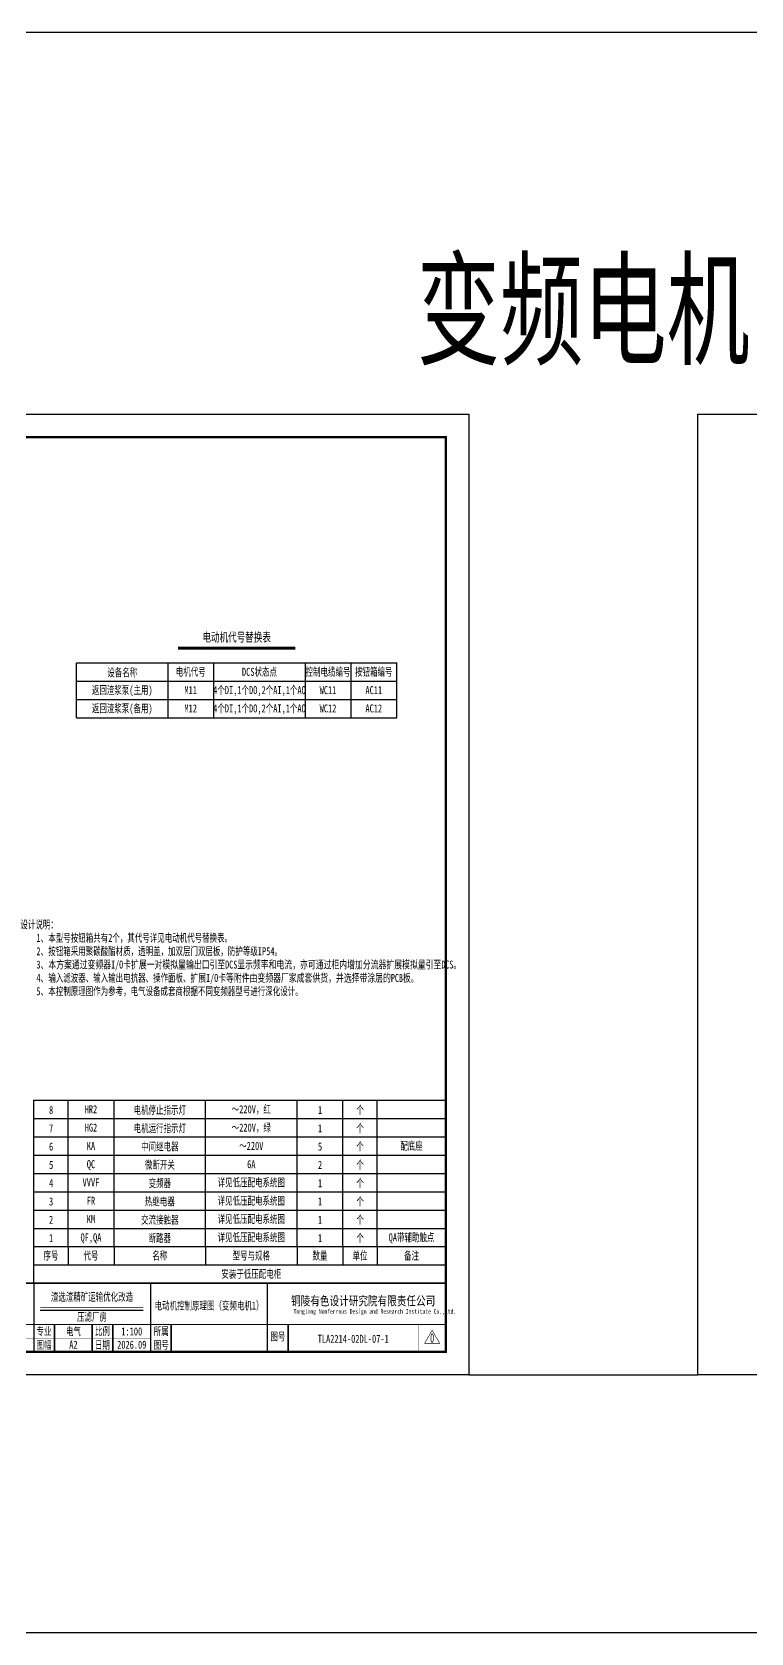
# Model space of a CAD drawing. Header units: millimetres. Extents: x 257344 to 1270023, y 272924 to 540726.
# Drawn here: x 817126 to 848535, y 272924 to 342924 of the extents above; entities that cross this region are included whole.
import ezdxf
from ezdxf.enums import TextEntityAlignment as Align

# ---------------------------------------------------------------- set-up
doc = ezdxf.new("R2010")
doc.units = ezdxf.units.MM
doc.linetypes.add('常规', pattern=[20, 10, 0, 10])
doc.layers.add('CAXA0层', color=7, linetype='Continuous', lineweight=25)
doc.layers.add('SW', color=8, linetype='Continuous', lineweight=20)
for name, color, linetype in [('TEXT', 4, 'Continuous'), ('动力平面导线层', 3, '常规'), ('图框', 7, 'Continuous'), ('照明平面设备层', 1, 'Continuous')]:
    doc.layers.add(name, color=color, linetype=linetype)
doc.styles.add('HZ', font='', dxfattribs={"width": 0.75})
doc.styles.add('标准', font='', dxfattribs={"width": 0.667})
doc.styles.get('HZ').set_extended_font_data('SimSun')
doc.styles.get('标准').set_extended_font_data('NSimSun')

# ---------------------------------------------------------------- blocks, each defined once
blk = doc.blocks.new('3')
at = {"layer": 'TEXT', "color": 7, "lineweight": 25, "style": 'HZ', "width": 0.75}
for s, height, p in [('铜陵有色设计研究院有限责任公司', 400, (221501, 249018)), ('Tongling Nonferrous Design and Research Institute Co.,Ltd.', 200, (221613, 248659))]:
    blk.add_text(s, height=height, dxfattribs=at).set_placement(p)
blk = doc.blocks.new('铜陵有色图签02')
at = {"layer": '图框', "linetype": 'Continuous', "lineweight": 50}
for p, q in [((-38401, 3003), (-38401, 1)), ((-29100, 3001), (-29100, 0))]:
    blk.add_line(p, q, dxfattribs=at)
at = {"layer": '图框', "color": 7, "linetype": 'Continuous', "lineweight": 25}
for p, q in [((-36201, 3010), (-36201, 9)), ((-34701, 3010), (-34701, 9)), ((-33401, 3017), (-33401, 16)), ((-31901, 3017), (-31901, 16)), ((-30601, 3017), (-30601, 16)), ((-29100, 1201), (-37501, 1201))]:
    blk.add_line(p, q, dxfattribs=at)
at = {"layer": '图框', "color": 7, "linetype": 'Continuous', "lineweight": 35}
for p, q in [((-27300, 3001), (-27300, 1)), ((-21600, 1197), (-21600, -3)), ((-17100, 1200), (-17100, 0)), ((-15450, 0), (-15450, 1200)), ((-14550, 1200), (-14550, 0)), ((-12000, 1201), (-12000, 1)), ((-6900, 1202), (-6900, 2))]:
    blk.add_line(p, q, dxfattribs=at)
at = {"layer": '图框', "lineweight": 25}
blk.add_line((-17723, 1830), (-13223, 1830), dxfattribs=at)
at = {"layer": '图框', "lineweight": 70, "const_width": 70}
blk.add_lwpolyline([(-17980, 3001), (0, 3001), (-38401, 3001)], dxfattribs=at)
at = {"layer": '图框', "color": 7, "linetype": 'Continuous', "lineweight": 25, "const_width": 25}
for points in [[(-37501, 3000), (-37501, 0)], [(-25800, 3001), (-25800, 1)], [(-24300, 3001), (-24300, 1)], [(-23100, 2401), (-37501, 2401)], [(-23100, 1801), (-37501, 1801)], [(-23100, 1201), (-29100, 1201)], [(-602, 943), (-932, 371), (-272, 371), (-602, 943)], [(-12900, 600), (-18000, 600), (-37501, 600)]]:
    blk.add_lwpolyline(points, dxfattribs=at)
at = {"layer": '图框', "linetype": 'Continuous', "lineweight": 50, "const_width": 50}
for points in [[(-23100, 3001), (-23100, 1)], [(-18000, 3000), (-18000, 0)]]:
    blk.add_lwpolyline(points, dxfattribs=at)
at = {"layer": '图框', "lineweight": 50, "const_width": 50}
for points in [[(-12900, 3001), (-12900, 1)], [(-7800, 3001), (-7800, 1)], [(0, 3000), (0, 0)], [(-23100, 1200), (0, 1200)]]:
    blk.add_lwpolyline(points, dxfattribs=at)
at = {"layer": '图框', "lineweight": 25, "const_width": 35}
blk.add_lwpolyline([(-17723, 1930), (-13223, 1930)], dxfattribs=at)
at = {"layer": '图框', "color": 7, "linetype": 'Continuous', "lineweight": 35, "const_width": 25}
blk.add_lwpolyline([(-1200, 1201), (-1200, 0)], dxfattribs=at)
at = {"layer": '图框', "linetype": 'Continuous', "lineweight": 70, "const_width": 70}
blk.add_lwpolyline([(-38401, 1), (0, 0)], dxfattribs=at)
at = {"layer": '图框', "lineweight": 25}
blk.add_blockref('3', (-228268, -246986), dxfattribs=at)
at = {"layer": 'TEXT', "color": 7, "lineweight": 25, "style": '标准', "width": 0.667}
for s, height, p in [('总  图', 300, (-36862, 2555)), ('建  筑', 300, (-34062, 2562)), ('热  工', 300, (-31262, 2562)), ('项目负责人', 350, (-28197, 2541)), ('会', 300, (-37942, 2054)), ('冶  炼', 300, (-36862, 1955)), ('化  工', 300, (-34062, 1962)), ('给排水', 300, (-31262, 1962)), ('审  定', 350, (-28197, 1941)), ('签', 300, (-37942, 1404)), ('选  矿', 300, (-36862, 1355)), ('暖  通', 300, (-34062, 1362)), ('自  控', 300, (-31262, 1362)), ('审  核', 350, (-28197, 1341)), ('栏', 300, (-37942, 754)), ('采  矿', 300, (-36862, 754)), ('机  械', 300, (-34062, 761)), ('电  气', 300, (-31262, 761)), ('校  对', 350, (-28197, 741)), ('项目编号', 350, (-22343, 730)), ('专业', 350, (-17559, 730)), ('比例', 350, (-15009, 730)), ('所属', 350, (-12438, 730)), ('图号', 350, (-7339, 495)), ('专  业', 300, (-36862, 170)), ('签  字', 300, (-35449, 170)), ('专  业', 300, (-34062, 177)), ('签  字', 300, (-32649, 177)), ('专  业', 300, (-31262, 177)), ('签  字', 300, (-29849, 177)), ('设  计', 350, (-28197, 139)), ('设计阶段', 350, (-22343, 130)), ('图幅', 350, (-17559, 130)), ('日期', 350, (-15009, 130)), ('图号', 350, (-12438, 130))]:
    blk.add_text(s, height=height, dxfattribs=at).set_placement(p, align=Align.CENTER)

msp = doc.modelspace()

# ---------------------------------------------------------------- linework, layer by layer
at = {"color": 3}
msp.add_line((836208.79781, 284214.48919), (846208.79781, 284214.48919), dxfattribs=at)
msp.add_lwpolyline([(267543.57835, 342923.7246), (1270023.47933, 342923.7246), (1270023.47933, 272923.7246), (267543.57835, 272923.7246)], close=True, dxfattribs=at)
at = {"layer": 'CAXA0层', "color": 2, "linetype": 'ByBlock', "lineweight": 40}
msp.add_line((823516.93243, 316011.86315), (828615.07772, 316011.86315), dxfattribs=at)
at = {"layer": 'CAXA0层', "color": 2, "linetype": 'ByBlock', "lineweight": 0}
msp.add_line((823516.93243, 315946.38022), (828615.07772, 315946.38022), dxfattribs=at)
at = {"layer": 'SW', "color": 7, "linetype": 'ByBlock', "lineweight": 25}
for p, q in [((819066.00508, 312943.86387), (819066.00508, 315343.86387)), ((823066.00508, 312943.86387), (823066.00508, 315343.86387)), ((825066.00508, 312943.86387), (825066.00508, 315343.86387)), ((829066.00508, 312943.86387), (829066.00508, 315343.86387)), ((831066.00508, 312943.86387), (831066.00508, 315343.86387)), ((833066.00508, 312943.86387), (833066.00508, 315343.86387)), ((817208.79781, 296215.90322), (818708.79781, 296215.90322)), ((817208.79781, 295415.90322), (817208.79781, 296215.90322)), ((818708.79781, 296215.90322), (820708.79781, 296215.90322)), ((818708.79781, 295415.90322), (818708.79781, 296215.90322)), ((820708.79781, 296215.90322), (824708.79781, 296215.90322)), ((820708.79781, 295415.90322), (820708.79781, 296215.90322)), ((824708.79781, 296215.90322), (828708.79781, 296215.90322)), ((824708.79781, 295415.90322), (824708.79781, 296215.90322)), ((828708.79781, 296215.90322), (830708.79781, 296215.90322)), ((828708.79781, 295415.90322), (828708.79781, 296215.90322)), ((830708.79781, 296215.90322), (832208.79781, 296215.90322)), ((830708.79781, 295415.90322), (830708.79781, 296215.90322)), ((832208.79781, 296215.90322), (835208.79781, 296215.90322)), ((832208.79781, 295415.90322), (832208.79781, 296215.90322)), ((817208.79781, 295415.90322), (818708.79781, 295415.90322)), ((817208.79781, 294615.90322), (817208.79781, 295415.90322)), ((818708.79781, 295415.90322), (820708.79781, 295415.90322)), ((818708.79781, 294615.90322), (818708.79781, 295415.90322)), ((820708.79781, 295415.90322), (824708.79781, 295415.90322)), ((820708.79781, 294615.90322), (820708.79781, 295415.90322)), ((824708.79781, 295415.90322), (828708.79781, 295415.90322)), ((824708.79781, 294615.90322), (824708.79781, 295415.90322)), ((828708.79781, 295415.90322), (830708.79781, 295415.90322)), ((828708.79781, 294615.90322), (828708.79781, 295415.90322)), ((830708.79781, 295415.90322), (832208.79781, 295415.90322)), ((830708.79781, 294615.90322), (830708.79781, 295415.90322)), ((832208.79781, 295415.90322), (835208.79781, 295415.90322)), ((832208.79781, 294615.90322), (832208.79781, 295415.90322)), ((817208.79781, 294615.90322), (818708.79781, 294615.90322)), ((817208.79781, 293815.90322), (817208.79781, 294615.90322)), ((818708.79781, 294615.90322), (820708.79781, 294615.90322)), ((818708.79781, 293815.90322), (818708.79781, 294615.90322)), ((820708.79781, 294615.90322), (824708.79781, 294615.90322)), ((820708.79781, 293815.90322), (820708.79781, 294615.90322)), ((824708.79781, 294615.90322), (828708.79781, 294615.90322)), ((824708.79781, 293815.90322), (824708.79781, 294615.90322)), ((828708.79781, 294615.90322), (830708.79781, 294615.90322)), ((828708.79781, 293815.90322), (828708.79781, 294615.90322)), ((830708.79781, 294615.90322), (832208.79781, 294615.90322)), ((830708.79781, 293815.90322), (830708.79781, 294615.90322)), ((832208.79781, 294615.90322), (835208.79781, 294615.90322)), ((832208.79781, 293815.90322), (832208.79781, 294615.90322)), ((817208.79781, 293815.90322), (818708.79781, 293815.90322)), ((817208.79781, 293015.90322), (817208.79781, 293815.90322)), ((818708.79781, 293815.90322), (820708.79781, 293815.90322)), ((818708.79781, 293015.90322), (818708.79781, 293815.90322)), ((820708.79781, 293815.90322), (824708.79781, 293815.90322)), ((820708.79781, 293015.90322), (820708.79781, 293815.90322)), ((824708.79781, 293815.90322), (828708.79781, 293815.90322)), ((824708.79781, 293015.90322), (824708.79781, 293815.90322)), ((828708.79781, 293815.90322), (830708.79781, 293815.90322)), ((828708.79781, 293015.90322), (828708.79781, 293815.90322)), ((830708.79781, 293815.90322), (832208.79781, 293815.90322)), ((830708.79781, 293015.90322), (830708.79781, 293815.90322)), ((832208.79781, 293815.90322), (835208.79781, 293815.90322)), ((832208.79781, 293015.90322), (832208.79781, 293815.90322)), ((817208.79781, 293015.90322), (818708.79781, 293015.90322)), ((817208.79781, 292215.90322), (817208.79781, 293015.90322)), ((818708.79781, 293015.90322), (820708.79781, 293015.90322)), ((818708.79781, 292215.90322), (818708.79781, 293015.90322)), ((820708.79781, 293015.90322), (824708.79781, 293015.90322)), ((820708.79781, 292215.90322), (820708.79781, 293015.90322)), ((824708.79781, 293015.90322), (828708.79781, 293015.90322)), ((824708.79781, 292215.90322), (824708.79781, 293015.90322)), ((828708.79781, 293015.90322), (830708.79781, 293015.90322)), ((828708.79781, 292215.90322), (828708.79781, 293015.90322)), ((830708.79781, 293015.90322), (832208.79781, 293015.90322)), ((830708.79781, 292215.90322), (830708.79781, 293015.90322)), ((832208.79781, 293015.90322), (835208.79781, 293015.90322)), ((832208.79781, 292215.90322), (832208.79781, 293015.90322)), ((817208.79781, 292215.90322), (818708.79781, 292215.90322)), ((817208.79781, 291415.90322), (817208.79781, 292215.90322)), ((818708.79781, 292215.90322), (820708.79781, 292215.90322)), ((818708.79781, 291415.90322), (818708.79781, 292215.90322)), ((820708.79781, 292215.90322), (824708.79781, 292215.90322)), ((820708.79781, 291415.90322), (820708.79781, 292215.90322)), ((824708.79781, 292215.90322), (828708.79781, 292215.90322)), ((824708.79781, 291415.90322), (824708.79781, 292215.90322)), ((828708.79781, 292215.90322), (830708.79781, 292215.90322)), ((828708.79781, 291415.90322), (828708.79781, 292215.90322)), ((830708.79781, 292215.90322), (832208.79781, 292215.90322)), ((830708.79781, 291415.90322), (830708.79781, 292215.90322)), ((832208.79781, 292215.90322), (835208.79781, 292215.90322)), ((832208.79781, 291415.90322), (832208.79781, 292215.90322)), ((817208.79781, 291415.90322), (818708.79781, 291415.90322)), ((817208.79781, 290615.90322), (817208.79781, 291415.90322)), ((818708.79781, 291415.90322), (820708.79781, 291415.90322)), ((818708.79781, 290615.90322), (818708.79781, 291415.90322)), ((820708.79781, 291415.90322), (824708.79781, 291415.90322)), ((820708.79781, 290615.90322), (820708.79781, 291415.90322)), ((824708.79781, 291415.90322), (828708.79781, 291415.90322)), ((824708.79781, 290615.90322), (824708.79781, 291415.90322)), ((828708.79781, 291415.90322), (830708.79781, 291415.90322)), ((828708.79781, 290615.90322), (828708.79781, 291415.90322)), ((830708.79781, 291415.90322), (832208.79781, 291415.90322)), ((830708.79781, 290615.90322), (830708.79781, 291415.90322)), ((832208.79781, 291415.90322), (835208.79781, 291415.90322)), ((832208.79781, 290615.90322), (832208.79781, 291415.90322)), ((817208.79781, 290615.90322), (818708.79781, 290615.90322)), ((817208.79781, 289815.90322), (817208.79781, 290615.90322)), ((818708.79781, 290615.90322), (820708.79781, 290615.90322)), ((818708.79781, 289815.90322), (818708.79781, 290615.90322)), ((820708.79781, 290615.90322), (824708.79781, 290615.90322)), ((820708.79781, 289815.90322), (820708.79781, 290615.90322)), ((824708.79781, 290615.90322), (828708.79781, 290615.90322)), ((824708.79781, 289815.90322), (824708.79781, 290615.90322)), ((828708.79781, 290615.90322), (830708.79781, 290615.90322)), ((828708.79781, 289815.90322), (828708.79781, 290615.90322)), ((830708.79781, 290615.90322), (832208.79781, 290615.90322)), ((830708.79781, 289815.90322), (830708.79781, 290615.90322)), ((832208.79781, 290615.90322), (835208.79781, 290615.90322)), ((832208.79781, 289815.90322), (832208.79781, 290615.90322)), ((817208.79781, 289015.90322), (817208.79781, 289815.90322)), ((817208.79781, 289815.90322), (835208.79781, 289815.90322)), ((818708.79781, 289815.90322), (818708.79781, 289015.90322)), ((820708.79781, 289815.90322), (820708.79781, 289015.90322)), ((824708.79781, 289815.90322), (824708.79781, 289015.90322)), ((828708.79781, 289815.90322), (828708.79781, 289015.90322)), ((830708.79781, 289815.90322), (830708.79781, 289015.90322)), ((832208.79781, 289815.90322), (832208.79781, 289015.90322)), ((817208.79781, 289015.90322), (835208.79781, 289015.90322)), ((817208.79781, 288215.90322), (817208.79781, 289015.90322))]:
    msp.add_line(p, q, dxfattribs=at)
at = {"layer": '动力平面导线层', "color": 0}
for p, q in [((819066.00508, 315343.86387), (833066.00508, 315343.86387)), ((819066.00508, 314543.86387), (833066.00508, 314543.86387)), ((819066.00508, 313743.86387), (833066.00508, 313743.86387)), ((819066.00508, 312943.86387), (833066.00508, 312943.86387))]:
    msp.add_line(p, q, dxfattribs=at)
at = {"layer": '图框', "linetype": 'Continuous', "lineweight": 100, "const_width": 100}
msp.add_lwpolyline([(779308.79781, 285214.48919), (835208.79781, 285214.48919), (835208.79781, 325214.48919), (779308.79781, 325214.48919)], close=True, dxfattribs=at)
at = {"layer": '照明平面设备层', "color": 0, "lineweight": -3, "ltscale": 100}
for points in [[(776808.79781, 326214.48919), (836208.79781, 326214.48919), (836208.79781, 284214.48919), (776808.79781, 284214.48919)], [(846208.79781, 326214.48919), (905608.79781, 326214.48919), (905608.79781, 284214.48919), (846208.79781, 284214.48919)]]:
    msp.add_lwpolyline(points, close=True, dxfattribs=at)

# ---------------------------------------------------------------- block references
at = {"layer": '图框', "lineweight": 25}
msp.add_blockref('铜陵有色图签02', (835208.79781, 285214.48919), dxfattribs=at)

# ---------------------------------------------------------------- texts
at = {"layer": 'SW', "color": 4, "linetype": 'ByBlock', "lineweight": 25, "style": '标准', "width": 0.667}
msp.add_text('变频电机', height=4000, dxfattribs=at).set_placement((841208.79781, 328795.1976), align=Align.CENTER)
at = {"layer": 'SW', "color": 2, "linetype": 'ByBlock', "lineweight": 25, "style": '标准', "width": 0.667}
msp.add_text('电动机代号替换表', height=400, dxfattribs=at).set_placement((826065.77735, 316266.87718), align=Align.CENTER)
at = {"layer": 'SW', "color": 7, "linetype": 'ByBlock', "lineweight": 25, "style": '标准', "width": 0.667}
for s, p in [('设备名称', (821066.00508, 314743.86387)), ('电机代号', (824057.14773, 314774.77731)), ('DCS状态点', (827062.14773, 314774.77731)), ('控制电缆编号', (830057.14773, 314774.77731)), ('按钮箱编号', (832057.14773, 314774.77731)), ('返回渣浆泵(主用)', (821066.00473, 313974.73389)), ('M11', (824057.14773, 313974.77731)), ('4个DI,1个DO,2个AI,1个AO', (827062.14773, 313974.77731)), ('WC11', (830057.14773, 313974.77731)), ('AC11', (832057.14773, 313974.77731)), ('返回渣浆泵(备用)', (821066.00473, 313174.72833)), ('M12', (824057.14773, 313174.77731)), ('4个DI,1个DO,2个AI,1个AO', (827062.14773, 313174.77731)), ('WC12', (830057.14773, 313174.77731)), ('AC12', (832057.14773, 313174.77731)), ('8', (817958.79781, 295615.90322)), ('HR2', (819699.94047, 295646.81665)), ('电机停止指示灯', (822708.79781, 295615.90322)), ('～220V，红', (826704.94047, 295646.81665)), ('1', (829708.79781, 295615.90322)), ('个', (831458.79781, 295615.90322)), ('7', (817958.79781, 294815.90322)), ('HG2', (819699.94047, 294846.81665)), ('电机运行指示灯', (822708.79781, 294815.90322)), ('～220V，绿', (826704.94047, 294846.81665)), ('1', (829708.79781, 294815.90322)), ('个', (831458.79781, 294815.90322)), ('6', (817958.79781, 294015.90322)), ('KA', (819699.94047, 294046.81665)), ('中间继电器', (822708.79781, 294015.90322)), ('～220V', (826704.94047, 294046.81665)), ('5', (829708.79781, 294015.90322)), ('个', (831458.79781, 294015.90322)), ('配底座', (833704.94047, 294046.81665)), ('5', (817958.79781, 293215.90322)), ('QC', (819699.94047, 293246.81665)), ('微断开关', (822708.79781, 293215.90322)), ('6A', (826704.94047, 293246.81665)), ('2', (829708.79781, 293215.90322)), ('个', (831458.79781, 293215.90322)), ('4', (817958.79781, 292415.90322)), ('VVVF', (819699.94047, 292446.81665)), ('变频器', (822708.79781, 292415.90322)), ('详见低压配电系统图', (826704.94047, 292446.81665)), ('1', (829708.79781, 292415.90322)), ('个', (831458.79781, 292415.90322)), ('3', (817958.79781, 291615.90322)), ('FR', (819699.94047, 291646.81665)), ('热继电器', (822708.79781, 291615.90322)), ('详见低压配电系统图', (826704.94047, 291646.81665)), ('1', (829708.79781, 291615.90322)), ('个', (831458.79781, 291615.90322)), ('交流接触器', (822708.79781, 290815.90322)), ('详见低压配电系统图', (826704.94047, 290846.81665)), ('个', (831458.79781, 290815.90322)), ('2', (817958.79781, 290815.90322)), ('KM', (819699.94047, 290846.81665)), ('1', (829708.79781, 290815.90322)), ('1', (817958.79781, 290015.90322)), ('QF,QA', (819699.94047, 290046.81665)), ('断路器', (822708.79781, 290015.90322)), ('详见低压配电系统图', (826704.94047, 290046.81665)), ('1', (829708.79781, 290015.90322)), ('个', (831458.79781, 290015.90322)), ('QA带辅助触点', (833704.94047, 290046.81665)), ('序号', (817956.94047, 289246.81665)), ('代号', (819699.94047, 289246.81665)), ('名称', (822704.94047, 289246.81665)), ('型号与规格', (826704.94047, 289246.81665)), ('数量', (829704.94047, 289246.81665)), ('单位', (831454.94047, 289246.81665)), ('备注', (833704.94047, 289246.81665)), ('安装于低压配电柜', (826704.94047, 288446.81665))]:
    msp.add_text(s, height=350, dxfattribs=at).set_placement(p, align=Align.CENTER)
at = {"layer": 'SW', "color": 4, "linetype": 'Continuous', "lineweight": 25, "style": '标准', "width": 0.667}
for s, height, p in [('渣选渣精矿运输优化改造', 350, (819745.64971, 287445.46883)), ('电动机控制原理图（变频电机1）', 350, (824859.70922, 287061.40214)), ('电气', 350, (818932.97432, 285934.16922)), ('压滤厂房', 350, (819745.64971, 286568.80084)), ('A2', 350, (818932.97432, 285354.46716)), ('2026.09', 350, (821482.97432, 285354.46716)), ('1:100', 350, (821482.97432, 285934.16922)), ('TLA2214-02DL-07-1', 350, (831158.11222, 285610.95975)), ('0', 400, (834606.57029, 285622.44956))]:
    msp.add_text(s, height=height, dxfattribs=at).set_placement(p, align=Align.CENTER)
at = {"layer": 'SW', "color": 0, "linetype": 'ByBlock', "lineweight": 25, "insert": (816619.33884, 304074.51723), "char_height": 350, "width": 17631.4624727, "attachment_point": 1, "style": '标准'}
msp.add_mtext('设计说明：\\P{\\W0.7;    1、\\W0.667;\\C7;本型号按钮箱共有}2{\\C7;个，其代号详见电动机代号替换表。\\P\\W0.7;\\C0;    2、\\W0.667;\\C7;按钮箱采用聚碳酸酯材质，透明盖，加双层门双层板，防护等级IP54。\\W0.7;\\C0;\\P    3、本方案通过变频器I/O卡扩展一对模拟量输出口引至DCS显示频率和电流，亦可通过柜内增加分流器扩展模拟量引至DCS。\\P    4、\\W0.667;\\C7;输入滤波器、输入输出电抗器、操作面板、\\W0.7;\\C0;扩展I/O卡等附件由变频器厂家成套供货，并选择带涂层的PCB板\\W0.667;\\C7;。\\P\\W0.7;\\C0;    5、\\W0.667;\\C7;本控制原理图作为参考，电气设备成套商根据不同变频器型号进行深化设计。}', dxfattribs=at)

doc.saveas('drawing.dxf')
